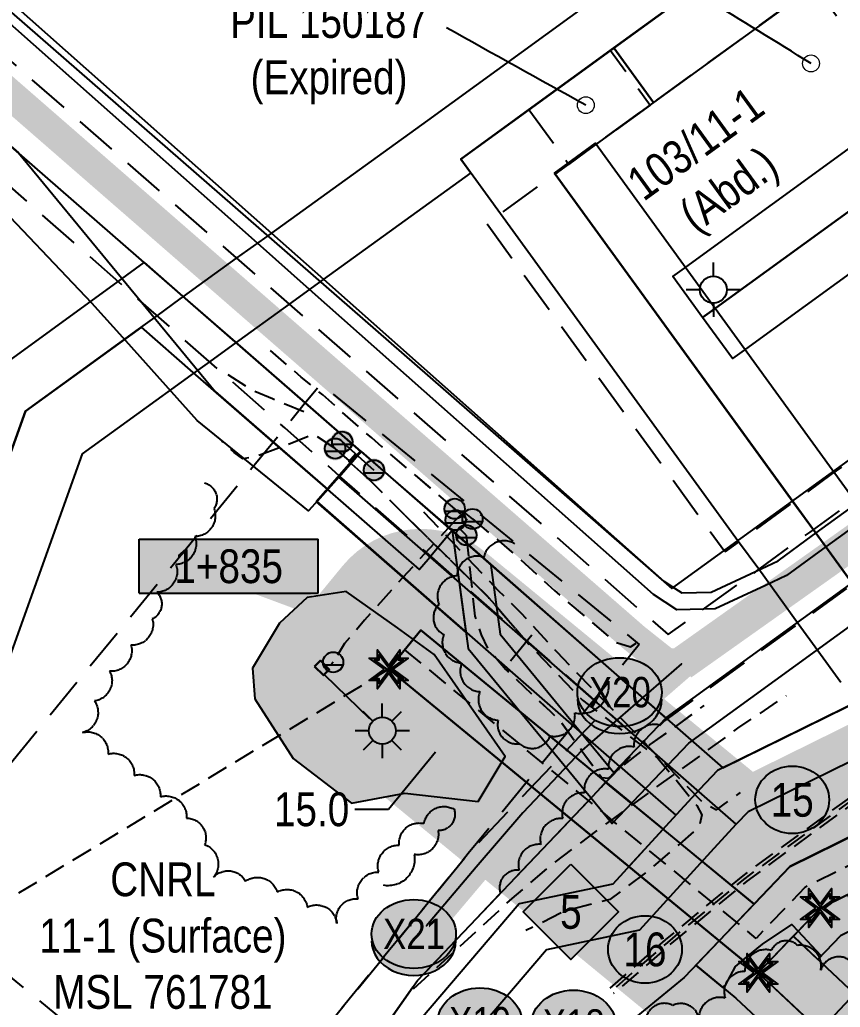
# Model space of a CAD drawing. Extents: x 391873 to 399328, y 6054492 to 6062838.
# Drawn here: x 395377.5 to 395620.5, y 6061027.1 to 6061319.4 of the extents above; entities that cross this region are included whole.
import ezdxf
from ezdxf.enums import TextEntityAlignment as Align

# ---------------------------------------------------------------- set-up
doc = ezdxf.new("R2010")
doc.units = 0
doc.header["$LTSCALE"] = 5
doc.header["$PDSIZE"] = 0.5
for name, pattern in [('0', [1, 1, 0]), ('foc-ACCESSROAD', [3.75, 2.5, -1.25]), ('foc-TIELINE', [1.875, 1.25, -0.625]), ('UG_PIPE', [1.875, 1.25, -0.625])]:
    doc.linetypes.add(name, pattern=pattern)
doc.layers.get('Defpoints').update_dxf_attribs({"color": 9})
doc.layers.add('AS-PIPE-AG', color=7, linetype='Continuous', true_color=0x7d00fa)
doc.layers.add('P-TEMP-BLUE-H', color=7, linetype='Continuous', true_color=0x99e6ff)
for name, color, linetype in [('AS-PIPE-UG', 44, 'UG_PIPE'), ('AS-ROADS', 254, 'Continuous'), ('AS-SYMBOL', 7, 'Continuous'), ('C-RW', 13, 'Continuous'), ('C-WS', 13, 'foc-ACCESSROAD'), ('C-WS-S', 8, 'Continuous'), ('F-AR', 190, 'foc-ACCESSROAD'), ('F-RW', 190, 'Continuous'), ('F-WS', 190, 'foc-ACCESSROAD'), ('F-WS-S', 8, 'Continuous'), ('L-BD1', 253, 'Continuous'), ('L-MON', 1, 'Continuous'), ('L-TIE', 7, 'foc-TIELINE'), ('P-BORE', 7, 'Continuous'), ('P-BUFFER-H 30m', 51, 'Continuous'), ('P-CROSSINGS', 250, 'Continuous'), ('P-ELEVATION', 7, 'Continuous'), ('P-PROPOSED', 10, 'Continuous'), ('P-PROPOSED-H', 21, 'Continuous'), ('P-TEMP-BLUE', 146, 'Continuous'), ('P-TXT', 4, 'Continuous'), ('T-BUSH', 110, '0'), ('T-TIE', 201, 'foc-TIELINE')]:
    doc.layers.add(name, color=color, linetype=linetype)
doc.layers.add('AS-STRUCTURE', color=7, linetype='Continuous', lineweight=30, true_color=0x595959)
doc.layers.add('C-WS-T', color=13, linetype='Continuous', lineweight=9)
doc.layers.add('F-WS-T', color=190, linetype='Continuous', lineweight=9)
doc.layers.add('P-EXISTINGCUT', color=125, linetype='Continuous', plot=False)
doc.layers.add('P-EXISTINGDISPO', color=175, linetype='Continuous', plot=False)
doc.styles.add('80', font='ARIALN.TTF', dxfattribs={"height": 10})
doc.styles.add('80CG', font='ARIALN.TTF', dxfattribs={"height": 10})
doc.styles.add('80L', font='ARIALN.TTF', dxfattribs={"height": 10})
doc.styles.add('Crossing', font='ARIALN.TTF', dxfattribs={"height": 10})
doc.styles.add('Legend', font='ARIALN.TTF')
doc.dimstyles.new('Compass 5 000', dxfattribs={"dimscale": 5, "dimtxt": 9, "dimasz": 2, "dimexe": 0.2, "dimexo": 0.0625, "dimgap": 0.5, "dimtad": 0, "dimtih": 1, "dimtoh": 1, "dimzin": 0, "dimdsep": 46, "dimtxsty": '80CG', "dimcen": 0.1, "dimse1": 1, "dimse2": 1, "dimclrd": 256, "dimclrt": 256, "dimaunit": 1, "dimadec": 4, "dimazin": 0, "dimtfac": 0.06, "dimtofl": 0, "dimtmove": 0, "dimatfit": 1, "dimfxl": 0.2, "dimtolj": 1, "dimtzin": 0, "dimlwd": -1, "dimarcsym": 0})

# ---------------------------------------------------------------- blocks, each defined once
blk = doc.blocks.new('GAS')
h = blk.add_hatch(color=255)
h.dxf.hatch_style = 1
edge = h.paths.add_edge_path()
edge.add_arc((0, 0), 0.9, 0, 360)
for p, q in [((0, 0.808), (0, 1.616)), ((-0.571, 0.571), (-1.142, 1.142)), ((0.571, 0.571), (1.142, 1.142)), ((-0.808, 0), (-1.616, 0)), ((1.616, 0), (0.808, 0)), ((-0.571, -0.571), (-1.142, -1.142)), ((1.142, -1.142), (0.571, -0.571)), ((0, -0.808), (0, -1.616))]:
    blk.add_line(p, q)
blk.add_circle((0, 0), 0.8)
blk = doc.blocks.new('GABD')
for p, q in [((0, 0.808), (0, 1.616)), ((-0.808, 0), (-1.616, 0)), ((1.616, 0), (0.808, 0)), ((0, -0.808), (0, -1.616))]:
    blk.add_line(p, q)
blk.add_circle((0, 0), 0.8)
blk = doc.blocks.new('*D85')
at = {"layer": 'Defpoints', "color": 0, "transparency": 16777216}
for p in [(395527.2, 6061113.15), (395507, 6061110.34), (395517.68, 6061101.57)]:
    blk.add_point(p, dxfattribs=at)
at = {"layer": 'P-TXT', "transparency": 16777216}
for p, q in [((395522.86, 6061129.66), (395529.21, 6061137.38)), ((395500.65, 6061102.61), (395486.71, 6061085.64)), ((395486.71, 6061085.64), (395476.71, 6061085.64))]:
    blk.add_line(p, q, dxfattribs=at)
for points in [[(395521.57, 6061130.71), (395524.15, 6061128.6), (395516.51, 6061121.93)], [(395499.36, 6061103.67), (395501.94, 6061101.55), (395507, 6061110.34)]]:
    blk.add_solid(points, dxfattribs=at)
at = {"layer": 'P-TXT', "transparency": 16777216, "insert": (395463.96, 6061085.64), "char_height": 10, "attachment_point": 5, "style": '80CG'}
blk.add_mtext('\\A1;15.0', dxfattribs=at)
blk = doc.blocks.new('RISER')
h = blk.add_hatch(color=255)
h.dxf.hatch_style = 1
edge = h.paths.add_edge_path()
edge.add_arc((0, 0), 0.7, 0, 360)
blk.add_hatch(color=13).paths.add_polyline_path([(0.581, -0.15), (-0.581, -0.15, 0.774597)])
at = {"color": 13}
blk.add_line((-0.581, -0.15), (0.581, -0.15), dxfattribs=at)
blk.add_circle((0, 0), 0.6, dxfattribs=at)
blk = doc.blocks.new('TEMP')
h = blk.add_hatch(color=255)
h.dxf.hatch_style = 1
h.paths.add_polyline_path([(0, 0.251), (-0.666, 1.152), (-0.666, 0.666), (-1.152, 0.666), (-0.251, 0), (-1.152, -0.666), (-0.666, -0.666), (-0.666, -1.152), (0, -0.251), (0.666, -1.152), (0.666, -0.666), (1.152, -0.666), (0.251, 0), (1.152, 0.666), (0.666, 0.666), (0.666, 1.152)])
h.paths.add_polyline_path([(0.566, 0.849), (0.566, 0.566), (0.849, 0.566), (0.083, 0), (0.849, -0.566), (0.566, -0.566), (0.566, -0.849), (0, -0.083), (-0.566, -0.849), (-0.566, -0.566), (-0.849, -0.566), (-0.083, 0), (-0.849, 0.566), (-0.566, 0.566), (-0.566, 0.849), (0, 0.083)], flags=16)
h = blk.add_hatch(color=1)
h.dxf.hatch_style = 1
h.paths.add_polyline_path([(0, 0.083), (-0.566, 0.849), (-0.566, 0.566), (-0.849, 0.566), (-0.083, 0), (-0.849, -0.566), (-0.566, -0.566), (-0.566, -0.849), (0, -0.083), (0.566, -0.849), (0.566, -0.566), (0.849, -0.566), (0.083, 0), (0.849, 0.566), (0.566, 0.566), (0.566, 0.849)])
at = {"color": 1}
for p, q in [((-0.083, 0), (0.083, 0)), ((0, 0.083), (0, -0.083))]:
    blk.add_line(p, q, dxfattribs=at)
at = {"color": 255, "flags": 128}
blk.add_lwpolyline([(-0.251, 0), (-1.152, 0.666), (-0.666, 0.666), (-0.666, 1.152), (0, 0.251), (0.666, 1.152), (0.666, 0.666), (1.152, 0.666), (0.251, 0), (1.152, -0.666), (0.666, -0.666), (0.666, -1.152), (0, -0.251), (-0.666, -1.152), (-0.666, -0.666), (-1.152, -0.666)], close=True, dxfattribs=at)
at = {"color": 1, "flags": 128}
blk.add_lwpolyline([(-0.083, 0), (-0.849, 0.566), (-0.566, 0.566), (-0.566, 0.849), (0, 0.083), (0.566, 0.849), (0.566, 0.566), (0.849, 0.566), (0.083, 0), (0.849, -0.566), (0.566, -0.566), (0.566, -0.849), (0, -0.083), (-0.566, -0.849), (-0.566, -0.566), (-0.849, -0.566)], close=True, dxfattribs=at)
blk = doc.blocks.new('*U157')
at = {"layer": 'P-ELEVATION'}
h = blk.add_hatch(color=111, dxfattribs=at)
h.dxf.hatch_style = 1
edge = h.paths.add_edge_path()
edge.add_ellipse((0, 0), major_axis=(-10.94, 0), ratio=0.913794, start_angle=0, end_angle=360)
at = {"layer": 'P-ELEVATION', "color": 7, "flags": 128}
blk.add_lwpolyline([(0, 0, 5, 0, 0), (3.75, -25.93, 0, 0, 0)], format="xyseb", dxfattribs=at)
at = {"layer": 'P-ELEVATION', "color": 7}
blk.add_ellipse((0, 0), major_axis=(-10.94, 0), ratio=0.913794, dxfattribs=at)
at = {"layer": 'P-ELEVATION', "style": '80'}
blk.add_attdef('BEND', text='', height=10, dxfattribs=at).set_placement((0, 0), align=Align.MIDDLE_CENTER)
blk = doc.blocks.new('*U158')
at = {"layer": 'P-ELEVATION'}
h = blk.add_hatch(color=111, dxfattribs=at)
h.dxf.hatch_style = 1
edge = h.paths.add_edge_path()
edge.add_ellipse((0, 0), major_axis=(-10.94, 0), ratio=0.913794, start_angle=0, end_angle=360)
at = {"layer": 'P-ELEVATION', "color": 7, "flags": 128}
blk.add_lwpolyline([(0, 0, 5, 0, 0), (32.93, 3.27, 0, 0, 0)], format="xyseb", dxfattribs=at)
at = {"layer": 'P-ELEVATION', "color": 7}
blk.add_ellipse((0, 0), major_axis=(-10.94, 0), ratio=0.913794, dxfattribs=at)
at = {"layer": 'P-ELEVATION', "style": '80'}
blk.add_attdef('BEND', text='', height=10, dxfattribs=at).set_placement((0, 0), align=Align.MIDDLE_CENTER)
blk = doc.blocks.new('*U143')
h = blk.add_hatch(color=111)
h.dxf.hatch_style = 1
h.paths.add_polyline_path([(-26.5, 8), (26.5, 8), (26.5, -8), (-26.5, -8)])
for p, q in [((-26.5, -8), (-26.5, 8)), ((-26.5, 8), (26.5, 8)), ((26.5, -8), (26.5, 8)), ((-26.5, -8), (26.5, -8))]:
    blk.add_line(p, q)
at = {"layer": 'P-ELEVATION', "color": 7, "flags": 128}
blk.add_lwpolyline([(0, 0, 10, 0, 0), (52.17, -24.73, 0, 0, 0)], format="xyseb", dxfattribs=at)
at = {"layer": 'P-ELEVATION', "style": 'Legend'}
blk.add_attdef('STATION', text='', height=10, dxfattribs=at).set_placement((0, 0), align=Align.MIDDLE_CENTER)
blk = doc.blocks.new('xing2')
h = blk.add_hatch(color=50)
h.dxf.hatch_style = 1
edge = h.paths.add_edge_path()
edge.add_ellipse((0, 0), major_axis=(-12.5, 0), ratio=0.816297, start_angle=0, end_angle=360)
h = blk.add_hatch(color=250)
h.dxf.hatch_style = 1
edge = h.paths.add_edge_path()
edge.add_ellipse((0, -2.05), major_axis=(-12.5, 0), ratio=0.816297, start_angle=0, end_angle=180)
edge.add_line((12.5, -2.05), (12.5, 0))
edge.add_ellipse((0, 0), major_axis=(-12.5, 0), ratio=0.816297, start_angle=0, end_angle=180, ccw=False)
edge.add_line((-12.5, 0), (-12.5, -2.05))
at = {"color": 250}
blk.add_ellipse((0, 0), major_axis=(-12.5, 0), ratio=0.816297, dxfattribs=at)
blk.add_ellipse((0, -2.05), major_axis=(-12.5, 0), ratio=0.816297, start_param=0, end_param=3.141593, dxfattribs=at)
at = {"color": 250, "style": 'Crossing'}
blk.add_attdef('CROSSING', text='', height=9, dxfattribs=at).set_placement((0.09, 0.02), align=Align.MIDDLE_CENTER)
at = {"color": 250, "style": 'Crossing', "flags": 1}
for tag, p in [('OWNER', (0.09, -12.49)), ('DESCRIPTION', (0.09, -25.77)), ('LOCATION', (0.09, -39.3)), ('DWG_REF', (0.09, -52.84))]:
    blk.add_attdef(tag, text='', height=9, dxfattribs=at).set_placement(p, align=Align.MIDDLE_CENTER)
blk = doc.blocks.new('30M BUFFER DISP')
h = blk.add_hatch(color=70)
h.dxf.hatch_style = 1
h.paths.add_polyline_path([(0, 14.14), (14.14, 0), (0, -14.14), (-14.14, 0)])
blk.add_lwpolyline([(0, 14.14), (14.14, 0), (0, -14.14), (-14.14, 0)], close=True)
at = {"color": 235, "style": '80L'}
blk.add_attdef('DISURBANCE', text='', height=10, dxfattribs=at).set_placement((0, 0), align=Align.MIDDLE_CENTER)

msp = doc.modelspace()

# ---------------------------------------------------------------- hatches: boundary and pattern name
at = {"layer": 'AS-ROADS'}
h = msp.add_hatch(color=256, dxfattribs=at)
h.dxf.hatch_style = 1
h.paths.add_polyline_path([(395513.323, 6061088.039), (395521.294, 6061101.305), (395500.266, 6061131.493), (395489.365, 6061139.406), (395474.223, 6061150.203), (395462.609, 6061148.418), (395454.424, 6061140.811), (395446.467, 6061127.491), (395447.151, 6061118.396), (395458.547, 6061100.782), (395475.734, 6061087.497), (395491.539, 6061090.497)])
at = {"layer": 'P-BUFFER-H 30m'}
h = msp.add_hatch(color=256, dxfattribs=at)
h.dxf.hatch_style = 1
edge = h.paths.add_edge_path()
edge.add_line((396401.065, 6062086.789), (396303.233, 6062159.228))
edge.add_arc((396285.388, 6062135.127), 29.988, 53.48201, 143.48201)
edge.add_line((396261.287, 6062152.972), (396178.083, 6062040.602))
edge.add_arc((396202.183, 6062022.756), 29.988, 143.48201, 233.48201)
edge.add_line((396184.338, 6061998.656), (396337.063, 6061885.57))
edge.add_line((396337.063, 6061885.57), (396300.187, 6061835.863))
edge.add_arc((396324.271, 6061817.995), 29.988, 143.42949, 176.98667)
edge.add_line((396294.324, 6061819.572), (396284.306, 6061806.067))
edge.add_arc((396294.5, 6061777.865), 29.988, 109.87231, 143.42949)
edge.add_line((396270.415, 6061795.732), (396239.219, 6061753.681))
edge.add_line((396239.219, 6061753.681), (396212.586, 6061718.775))
edge.add_line((396212.586, 6061718.775), (396129.191, 6061633.814))
edge.add_arc((396150.592, 6061612.808), 29.988, 135.53284, 142.65865)
edge.add_line((396126.751, 6061630.997), (396090.594, 6061583.606))
edge.add_line((396090.594, 6061583.606), (395977.748, 6061435.955))
edge.add_line((395977.748, 6061435.955), (395820.248, 6061331.817))
edge.add_arc((395836.787, 6061306.802), 29.988, 123.47226, 167.30779)
edge.add_line((395807.532, 6061313.391), (395806.88, 6061310.496))
edge.add_line((395806.88, 6061310.496), (395798.922, 6061304.708))
edge.add_line((395798.922, 6061304.708), (395726.311, 6061251.892))
edge.add_arc((395743.951, 6061227.641), 29.988, 126.03116, 215.90896)
edge.add_line((395719.662, 6061210.053), (395726.696, 6061200.338))
edge.add_line((395726.696, 6061200.338), (395684.33, 6061169.574))
edge.add_arc((395701.95, 6061145.309), 29.988, 125.98541, 198.62204)
edge.add_line((395673.532, 6061135.733), (395594.623, 6061096.795))
edge.add_line((395594.623, 6061096.795), (395515.344, 6061161.907))
edge.add_arc((395496.311, 6061138.733), 29.988, 50.60356, 140.60356)
edge.add_line((395473.137, 6061157.766), (395463.62, 6061146.179))
edge.add_arc((395486.794, 6061127.146), 29.988, 140.60356, 230.60356)
edge.add_line((395467.761, 6061103.972), (395577.173, 6061014.111))
edge.add_arc((395596.207, 6061037.285), 29.988, 230.60356, 316.3028)
edge.add_line((395617.888, 6061016.568), (395632.544, 6061031.905))
edge.add_line((395632.544, 6061031.905), (395743.679, 6061086.745))
edge.add_arc((395730.409, 6061113.637), 29.988, 296.2639, 381.32202)
edge.add_line((395758.344, 6061124.541), (395756.481, 6061129.315))
edge.add_line((395756.481, 6061129.315), (395807.097, 6061166.07))
edge.add_arc((395789.477, 6061190.336), 29.988, 305.98541, 395.90896)
edge.add_line((395813.766, 6061207.924), (395806.71, 6061217.667))
edge.add_line((395806.71, 6061217.667), (395842.77, 6061243.896))
edge.add_line((395842.77, 6061243.896), (395864.681, 6061259.833))
edge.add_arc((395847.041, 6061284.085), 29.988, 306.03116, 347.30779)
edge.add_line((395876.296, 6061277.496), (395876.694, 6061279.262))
edge.add_line((395876.694, 6061279.262), (396025.277, 6061377.503))
edge.add_arc((396008.738, 6061402.518), 29.988, 303.47226, 322.59348)
edge.add_line((396032.559, 6061384.301), (396150.177, 6061538.104))
edge.add_arc((396126.356, 6061556.321), 29.988, 322.59348, 322.65865)
edge.add_line((396150.198, 6061538.131), (396184.656, 6061583.296))
edge.add_line((396184.656, 6061583.296), (396268.05, 6061668.256))
edge.add_arc((396246.649, 6061689.263), 29.988, 315.53284, 322.65667)
edge.add_line((396270.49, 6061671.072), (396299.006, 6061708.446))
edge.add_arc((396275.165, 6061726.636), 29.988, 322.65667, 323.42949)
edge.add_line((396299.249, 6061708.769), (396421.122, 6061873.048))
edge.add_arc((396397.038, 6061890.915), 29.988, 323.42949, 413.48201)
edge.add_line((396414.883, 6061915.016), (396258.112, 6062031.097))
edge.add_line((396258.112, 6062031.097), (396293.728, 6062079.199))
edge.add_line((396293.728, 6062079.199), (396359.419, 6062030.558))
edge.add_arc((396377.265, 6062054.659), 29.988, 233.48201, 323.43837)
edge.add_line((396401.352, 6062036.795), (396407.306, 6062044.824))
edge.add_arc((396383.219, 6062062.688), 29.988, 323.43837, 413.48201)
at = {"layer": 'P-PROPOSED-H'}
h = msp.add_hatch(color=256, dxfattribs=at)
h.dxf.hatch_style = 1
h.paths.add_polyline_path([(396383.219, 6062062.688), (396285.388, 6062135.127), (396202.183, 6062022.756), (396379.032, 6061891.81), (396324.271, 6061817.995), (396325.308, 6061811.004), (396301.493, 6061778.903), (396294.5, 6061777.865), (396263.183, 6061735.651), (396235.295, 6061699.1), (396150.592, 6061612.808), (396114.435, 6061565.416), (395998.505, 6061413.728), (395836.787, 6061306.802), (395833.654, 6061292.888), (395816.562, 6061280.456), (395743.951, 6061227.641), (395768.55, 6061193.67), (395701.95, 6061145.309), (395711.44, 6061120.997), (395605.512, 6061068.727), (395594.975, 6061057.7), (395496.311, 6061138.733), (395486.794, 6061127.146), (395596.207, 6061037.285), (395614.522, 6061056.453), (395730.409, 6061113.637), (395720.127, 6061139.977), (395789.477, 6061190.336), (395764.871, 6061224.316), (395825.13, 6061268.147), (395847.041, 6061284.085), (395850.089, 6061297.622), (396008.738, 6061402.518), (396126.356, 6061556.321), (396161.947, 6061602.97), (396246.649, 6061689.263), (396275.165, 6061726.636), (396397.038, 6061890.915), (396216.165, 6062024.842), (396287.473, 6062121.145), (396377.265, 6062054.659)])
at = {"layer": 'P-TEMP-BLUE-H'}
h = msp.add_hatch(color=256, dxfattribs=at)
h.dxf.hatch_style = 1
h.paths.add_polyline_path([(395606.596, 6061048.158), (395614.522, 6061056.453), (395622.644, 6061060.461), (395627.067, 6061051.497), (395620.529, 6061048.271), (395613.823, 6061041.252)])
h = msp.add_hatch(color=256, dxfattribs=at)
h.dxf.hatch_style = 1
h.paths.add_polyline_path([(395577.72, 6061039.533), (395589.606, 6061029.771), (395607.589, 6061012.886), (395614.432, 6061020.173), (395596.207, 6061037.285), (395584.645, 6061046.781)])
h = msp.add_hatch(color=256, dxfattribs=at)
h.dxf.hatch_style = 1
h.paths.add_polyline_path([(395624.736, 6061031.066), (395614.473, 6061020.135), (395596.207, 6061037.285), (395606.566, 6061048.126)])

# ---------------------------------------------------------------- linework, layer by layer
at = {"layer": 'AS-PIPE-AG', "flags": 128}
for points in [[(395473.006, 6061194.513), (395482.423, 6061186.078)], [(395475.137, 6061188.816), (395470.905, 6061192.506)], [(395480.36, 6061183.907), (395474.99, 6061188.649), (395476.97, 6061190.898)], [(395506.331, 6061174.692), (395506.331, 6061174.697)], [(395508.395, 6061172.833), (395506.332, 6061174.681)], [(395507.826, 6061172.533), (395507.826, 6061172.538), (395506.607, 6061171.256), (395506.608, 6061171.261)], [(395507.826, 6061172.533), (395506.607, 6061171.256)], [(395508.216, 6061172.988), (395508.216, 6061172.993), (395508.003, 6061172.758), (395508.004, 6061172.763)], [(395508.216, 6061172.988), (395508.003, 6061172.758)], [(395511.592, 6061171.647), (395511.592, 6061171.652), (395509.164, 6061173.651), (395509.164, 6061173.656), (395508.395, 6061172.833), (395508.395, 6061172.838)], [(395511.592, 6061171.647), (395509.164, 6061173.651), (395508.395, 6061172.833)], [(395510.142, 6061171.28), (395508.395, 6061172.833)], [(395509.753, 6061166.883), (395508.004, 6061168.501)], [(395509.776, 6061166.882), (395509.776, 6061166.887)], [(395470.349, 6061129.227), (395469.863, 6061128.653)], [(395467.699, 6061125.627), (395481.134, 6061112.604)]]:
    msp.add_lwpolyline(points, dxfattribs=at)
at = {"layer": 'AS-PIPE-UG', "flags": 128}
for points in [[(395506.335, 6061174.66), (395494.716, 6061184.599), (395484.802, 6061193.022), (395481.759, 6061195.696), (395479.567, 6061197.501), (395467.239, 6061208.361), (395460.885, 6061213.669), (395450.075, 6061222.985)], [(395461.628, 6061203.402), (395452.346, 6061207.191), (395446.578, 6061209.603), (395436.785, 6061215.99)], [(395470.917, 6061192.51), (395464.556, 6061196.709), (395455.489, 6061193.095), (395446.98, 6061189.937), (395443.603, 6061189.504), (395440.982, 6061191.376), (395437.428, 6061194.669)], [(395480.393, 6061183.882), (395491.594, 6061172.737), (395503.773, 6061160.755), (395516.475, 6061148.347), (395528.26, 6061134.604)], [(395506.335, 6061174.66), (395506.336, 6061174.665), (395494.716, 6061184.599), (395494.716, 6061184.604)], [(395491.594, 6061172.737), (395491.594, 6061172.742), (395503.773, 6061160.755), (395503.773, 6061160.76), (395516.475, 6061148.347), (395516.475, 6061148.352), (395528.26, 6061134.604), (395528.26, 6061134.609), (395544.134, 6061118.023), (395544.16, 6061118.027), (395566.49, 6061100.874), (395572.581, 6061093.572), (395577.973, 6061086.825), (395579.499, 6061084.107), (395578.763, 6061080.573), (395572.991, 6061075.497), (395563.717, 6061067.602), (395552.302, 6061058.984), (395539.097, 6061055.652), (395527.424, 6061049.79)], [(395497.106, 6061173.732), (395519.221, 6061150.514), (395525.921, 6061143.878), (395536.531, 6061132.272), (395548.334, 6061120.113), (395579.767, 6061087.683), (395583.855, 6061085.551), (395590.928, 6061090.662)], [(395506.608, 6061171.294), (395490.858, 6061154.22), (395479.666, 6061141.701), (395473.721, 6061134.794), (395470.358, 6061129.223)], [(395506.608, 6061171.294), (395506.608, 6061171.299)], [(395511.585, 6061171.655), (395511.585, 6061171.66), (395523.19, 6061161.957), (395523.19, 6061161.962), (395535.877, 6061150.462), (395535.877, 6061150.467), (395553.689, 6061135.258), (395558.411, 6061133.844), (395562.455, 6061136.346)], [(395511.585, 6061171.655), (395523.19, 6061161.957), (395535.877, 6061150.462)], [(395511.646, 6061171.597), (395511.647, 6061171.602)], [(395509.746, 6061166.871), (395509.747, 6061166.876), (395512.284, 6061142.915), (395512.284, 6061142.921), (395513.068, 6061140.529), (395513.069, 6061140.534), (395514.154, 6061137.311), (395514.154, 6061137.316), (395516.102, 6061133.295), (395516.102, 6061133.3), (395521.5, 6061127.051), (395521.5, 6061127.056), (395534.649, 6061114.65), (395534.649, 6061114.655), (395537.801, 6061111.581), (395537.801, 6061111.586), (395543.722, 6061103.41), (395543.723, 6061103.415), (395549.856, 6061095.114), (395549.856, 6061095.119), (395551.895, 6061094.911), (395551.895, 6061094.917), (395552.831, 6061095.806), (395552.831, 6061095.811), (395554.956, 6061097.608), (395554.956, 6061097.613), (395564.205, 6061104.904), (395564.205, 6061104.909), (395572.153, 6061110.471), (395572.153, 6061110.476), (395580.156, 6061116.433), (395580.156, 6061116.438)], [(395509.746, 6061166.871), (395512.284, 6061142.915), (395513.068, 6061140.529), (395514.154, 6061137.311), (395516.102, 6061133.295), (395521.5, 6061127.051), (395534.649, 6061114.65), (395537.801, 6061111.581), (395543.722, 6061103.41), (395549.856, 6061095.114), (395551.895, 6061094.911), (395552.831, 6061095.806), (395554.956, 6061097.608), (395564.205, 6061104.904), (395572.153, 6061110.471), (395580.156, 6061116.433)], [(395638.65, 6061119.814), (395643.783, 6061113.377), (395646.036, 6061110.029), (395647.33, 6061106.97), (395646.996, 6061104.275), (395646.089, 6061103.008), (395643.97, 6061101.51), (395636.133, 6061098.648), (395625.038, 6061090.499), (395603.25, 6061074.601), (395591.592, 6061066.025), (395582.943, 6061058.882), (395568.671, 6061047.075), (395552.072, 6061032.634)], [(395639.432, 6061120.437), (395644.59, 6061113.969), (395646.919, 6061110.507), (395648.355, 6061107.113), (395647.957, 6061103.9), (395646.804, 6061102.289), (395644.438, 6061100.617), (395636.61, 6061097.758), (395625.628, 6061089.692), (395603.841, 6061073.795), (395592.207, 6061065.236), (395583.58, 6061058.111), (395569.318, 6061046.313), (395552.728, 6061031.88)], [(395640.213, 6061121.06), (395645.397, 6061114.56), (395647.802, 6061110.985), (395649.38, 6061107.256), (395648.918, 6061103.525), (395647.518, 6061101.57), (395644.906, 6061099.724), (395637.087, 6061096.868), (395626.219, 6061088.886), (395604.432, 6061072.988), (395592.822, 6061064.448), (395584.216, 6061057.341), (395569.964, 6061045.55), (395553.384, 6061031.126)], [(395494.145, 6061032.535), (395523.312, 6061059.297), (395534.888, 6061069.198), (395549.34, 6061080.022), (395553.398, 6061082.975), (395563.965, 6061090.689), (395590.193, 6061109.681), (395604.593, 6061119.402)]]:
    msp.add_lwpolyline(points, dxfattribs=at)
at = {"layer": 'AS-ROADS', "flags": 128}
for points, const_width in [([(395573.48, 6061128.807), (395828.626, 6061309.63), (395847.289, 6061322.319), (395865.223, 6061336.241), (395929.787, 6061380.137), (395977.865, 6061412.953), (395995.226, 6061426.833), (396006.46, 6061437.788), (396018.225, 6061451.011), (396042.668, 6061481.998), (396081.135, 6061532.048), (396157.318, 6061629.673), (396218.283, 6061712.185), (396277.829, 6061794.282), (396306.594, 6061832.604), (396343.818, 6061881.67), (396385.427, 6061937.214), (396410.674, 6061971.078), (396429.554, 6061996.277), (396488.108, 6062076.394)], 9.996), ([(395573.48, 6061128.817), (395568.891, 6061128.958), (395559.681, 6061136.271), (394916.572, 6061696.221)], 8.997), ([(395573.48, 6061128.807), (395543.922, 6061103.148), (395526.529, 6061084.633), (395512.677, 6061068.586), (395498.002, 6061051.213)], 8.997), ([(395528.196, 6061085.77), (395510.492, 6061098.509)], 14.994)]:
    msp.add_lwpolyline(points, dxfattribs=dict(at, const_width=const_width))
msp.add_lwpolyline([(395513.323, 6061088.039), (395521.294, 6061101.305), (395500.266, 6061131.493), (395489.365, 6061139.406), (395474.223, 6061150.203), (395462.609, 6061148.418), (395454.424, 6061140.811), (395446.467, 6061127.491), (395447.151, 6061118.396), (395458.547, 6061100.782), (395475.734, 6061087.497), (395491.539, 6061090.497)], close=True, dxfattribs=at)
msp.add_lwpolyline([(395573.48, 6061128.807), (395573.48, 6061128.812), (395543.922, 6061103.148), (395543.923, 6061103.153), (395526.529, 6061084.633), (395526.529, 6061084.638), (395512.677, 6061068.586), (395512.678, 6061068.591), (395498.002, 6061051.213), (395498.002, 6061051.218)], dxfattribs=at)
at = {"layer": 'AS-STRUCTURE', "flags": 128}
msp.add_lwpolyline([(395464.831, 6061127.943), (395466.579, 6061129.706), (395469.169, 6061127.098), (395467.462, 6061125.402)], close=True, dxfattribs=at)
at = {"layer": 'AS-SYMBOL', "flags": 128}
msp.add_lwpolyline([(395470.349, 6061129.232), (395469.863, 6061128.658)], dxfattribs=at)
at = {"layer": 'C-RW'}
for p, q in [((395555.232, 6061098.407), (395465.607, 6061176.815)), ((395555.232, 6061098.407), (395562.754, 6061091.827)), ((395562.754, 6061091.827), (395571.771, 6061083.938))]:
    msp.add_line(p, q, dxfattribs=at)
for points in [[(395478.591, 6061191.585), (395478.569, 6061191.605), (395462.064, 6061205.995), (395137.161, 6061489.218), (395016.431, 6061594.459), (394981.596, 6061624.827), (394952.023, 6061650.605), (394898.212, 6061697.512)], [(394945.243, 6061696.296), (394952.929, 6061689.596), (394982.502, 6061663.819), (394993.809, 6061653.963), (395063.469, 6061593.24), (395140.805, 6061525.834), (395149.064, 6061518.621), (395156.868, 6061511.822), (395160.371, 6061508.769), (395164.138, 6061505.486), (395498.322, 6061214.176)], [(396150.278, 6061679.437), (395970.386, 6061443.243), (395793.828, 6061325.243), (395815.904, 6061292.212), (395725.906, 6061226.75), (395747.567, 6061196.837), (395693.645, 6061157.681), (395665.336, 6061137.152), (395584.181, 6061097.207), (395578.769, 6061091.551), (395571.977, 6061084.19), (395553.195, 6061063.566), (395525.399, 6061057.689), (395476.129, 6060999.961)], [(396158.23, 6061673.381), (395977.328, 6061435.859), (395811.849, 6061325.264), (395833.598, 6061292.722), (395743.895, 6061227.474), (395768.494, 6061193.503), (395702.455, 6061145.548), (395673.104, 6061124.263), (395593.182, 6061084.924), (395589.697, 6061081.283), (395583.03, 6061074.058), (395561.026, 6061049.896), (395533.492, 6061044.075), (395487.534, 6060990.227)], [(395293.424, 6061008.325), (395366.687, 6061212.934), (395406.688, 6061241.941), (395414.414, 6061247.533), (395425.777, 6061237.627), (395441.353, 6061224.049), (395462.063, 6061205.996), (395478.569, 6061191.605), (395505.545, 6061168.209), (395499.271, 6061160.592), (395498.43, 6061159.628), (395495.904, 6061156.727), (395468.748, 6061180.363), (395452.611, 6061194.408), (395428.895, 6061215.05), (395413.562, 6061228.396), (395379.248, 6061203.528), (395305.475, 6060997.491)], [(395702.455, 6061145.542), (395673.104, 6061124.263), (395593.182, 6061084.924), (395589.697, 6061081.283), (395472.019, 6061184.061), (395478.595, 6061191.59), (395585.767, 6061097.987), (395665.337, 6061137.152), (395693.654, 6061157.682)], [(395472.019, 6061184.061), (395465.607, 6061176.815)]]:
    msp.add_lwpolyline(points, dxfattribs=at)
at = {"layer": 'C-RW', "flags": 128}
for points in [[(395498.322, 6061214.176), (395570.593, 6061151.056), (395644.398, 6061204.58), (395811.849, 6061325.264), (395977.328, 6061435.859)], [(395505.545, 6061168.209), (395568.888, 6061112.729), (395569.032, 6061112.88), (395662.019, 6061180.315), (395827.718, 6061300.805), (395998.505, 6061413.728)]]:
    msp.add_lwpolyline(points, dxfattribs=at)
at = {"layer": 'C-WS', "flags": 128}
msp.add_lwpolyline([(395460.695, 6061011.853), (395438.131, 6060984.261), (395428.708, 6060991.966), (395343.83, 6061061.375), (395447.337, 6061188.031), (395456.012, 6061198.603), (395461.368, 6061205.196), (395466.619, 6061211.623), (395560.987, 6061134.501), (395553.282, 6061125.078), (395547.605, 6061118.123), (395546.954, 6061117.33), (395543.272, 6061112.838), (395540.95, 6061109.996), (395540.617, 6061109.59), (395535.333, 6061103.129), (395534.488, 6061102.095), (395532.107, 6061099.184), (395513.188, 6061076.046), (395510.359, 6061072.587), (395460.695, 6061011.853)], close=True, dxfattribs=at)
at = {"layer": 'F-AR', "flags": 128}
for points in [[(394928.864, 6061695.903), (394951.931, 6061675.796), (394975.233, 6061655.482), (394981.503, 6061650.017), (394986.54, 6061645.625), (395047.088, 6061592.847), (395141.89, 6061510.215), (395156.964, 6061497.072), (395569.566, 6061137.412), (395595.364, 6061156.046), (395611.568, 6061167.749), (395623.727, 6061176.532), (395632.757, 6061183.055), (395643.402, 6061190.744), (395648.971, 6061194.765), (395664.669, 6061206.103), (395672.842, 6061212.007), (395689.494, 6061224.034), (395701.659, 6061232.823), (395713.817, 6061241.605), (395753.154, 6061270.019), (395764.528, 6061278.447), (395799.597, 6061304.431), (395804.503, 6061307.704), (395816.982, 6061316.027), (395984.13, 6061427.517), (396089.747, 6061565.886), (396166.529, 6061666.493), (396175.661, 6061678.457), (396180.549, 6061684.876), (396204.772, 6061716.683), (396235.165, 6061756.523), (396329.162, 6061883.218), (396344.043, 6061903.277), (396365.051, 6061931.595), (396373.293, 6061942.705), (396394.69, 6061971.545), (396403.625, 6061983.591), (396427.456, 6062015.71), (396588.066, 6062232.214), (396619.197, 6062274.177), (396679.615, 6062355.614), (396691.235, 6062371.278)], [(396690.442, 6062336.647), (396618.405, 6062239.546), (396587.274, 6062197.584), (396251.145, 6061744.499), (396223.319, 6061708.029), (396191.487, 6061666.31), (396191.163, 6061665.884), (396182.392, 6061654.39), (396182.08, 6061653.981), (396150.537, 6061612.641), (396114.38, 6061565.249), (395998.003, 6061412.734), (395828.081, 6061299.392), (395815.544, 6061291.058), (395811.105, 6061288.07), (395763.961, 6061253.851), (395725.316, 6061225.781), (395713.179, 6061216.972), (395701.019, 6061208.162), (395682.315, 6061194.585), (395674.238, 6061188.724), (395661.706, 6061179.627), (395657.51, 6061176.582), (395635.363, 6061160.506), (395623.225, 6061151.695), (395607.048, 6061139.953), (395568.399, 6061111.9), (395562.162, 6061105.33), (395550.888, 6061115.239), (395547.605, 6061118.123), (395518.224, 6061143.939), (395506.784, 6061153.99), (395472.25, 6061184.334), (395456.012, 6061198.603), (395352.3, 6061289.73), (395292.953, 6061341.882), (395127.992, 6061486.848), (395112.538, 6061500.359), (395006.074, 6061593.911), (394980.717, 6061616.194), (394951.149, 6061642.176), (394888.826, 6061696.938)], [(395213.999, 6060683.941), (395260.593, 6060750.889), (395282.412, 6060782.148), (395393.353, 6060941.127), (395396.168, 6060945.165), (395407.627, 6060961.599), (395428.708, 6060991.966), (395438.131, 6060984.261), (395460.695, 6061011.853), (395510.359, 6061072.587), (395536.304, 6061099.891), (395543.251, 6061107.238), (395550.193, 6061114.507), (395550.888, 6061115.239), (395562.162, 6061105.33), (395561.534, 6061104.64), (395554.668, 6061097.397), (395552.845, 6061095.531), (395551.007, 6061093.598), (395545.907, 6061088.229), (395495.341, 6061035.017), (395473.493, 6061003.92), (395460.324, 6060984.773), (395420.034, 6060953.164), (395408.479, 6060936.593), (395405.666, 6060932.558), (395300.54, 6060781.679), (395272.97, 6060742.123), (395232.102, 6060683.473)]]:
    msp.add_lwpolyline(points, dxfattribs=at)
at = {"layer": 'F-RW'}
msp.add_line((395593.182, 6061084.924), (395589.697, 6061081.283), dxfattribs=at)
for points in [[(394899.215, 6061696.669), (395377.138, 6061280.027), (395435.413, 6061209.377), (395468.748, 6061180.363), (395463.004, 6061174.017), (395430.124, 6061200.778), (395408.924, 6061224.357), (395398.859, 6061235.552), (395367.284, 6061268.725), (395128.381, 6061479.044), (394878.091, 6061697.215)], [(395172.221, 6060685.021), (395229.799, 6060767.755), (395232.614, 6060771.756), (395240.614, 6060783.229), (395320.653, 6060898.086), (395305.475, 6060997.491), (395379.248, 6061203.528), (395412.685, 6061227.814), (395418.199, 6061231.826), (395425.081, 6061236.826), (395426.012, 6061237.501), (395441.739, 6061248.826), (395450.068, 6061254.824), (395498.377, 6061289.613), (395595.979, 6061360.518), (395608.641, 6061383.261), (395619.175, 6061402.182), (395633.17, 6061427.319), (395592.83, 6061578.734), (395566.002, 6061679.435)], [(395582.018, 6061679.021), (395609.044, 6061578.316), (395643.835, 6061448.686), (395649.091, 6061425.815), (395638.623, 6061406.833), (395624.675, 6061381.54), (395614.173, 6061362.495), (395607.445, 6061350.299), (395552.458, 6061310.375), (395528.27, 6061292.803), (395508.16, 6061278.186), (395511.098, 6061274.139), (395465.611, 6061241.276), (395457.294, 6061235.268), (395440.658, 6061223.25), (395433.69, 6061218.215), (395428.194, 6061214.245), (395395.99, 6061190.98), (395354.072, 6061073.908), (395348.282, 6061057.735), (395326.001, 6060995.511)], [(395231.188, 6061452.101), (395452.076, 6061256.271), (395467.473, 6061242.621), (395568.256, 6061153.281), (395571.444, 6061151.167), (395573.568, 6061149.757), (395582.304, 6061149.998), (395595.36, 6061156.072), (395602.061, 6061159.275), (395612.312, 6061166.725), (395624.446, 6061175.541)], [(395627.383, 6061171.497), (395615.249, 6061162.68), (395604.615, 6061154.953), (395598.307, 6061151.991), (395583.485, 6061145.031), (395579.98, 6061144.934), (395572.124, 6061144.717), (395565.202, 6061149.309), (395463.321, 6061239.623), (395447.919, 6061253.277), (395227.924, 6061448.417)], [(395634.378, 6061345.145), (395621.319, 6061335.665), (395612.906, 6061329.557), (395565.176, 6061294.905), (395553.427, 6061311.086), (395607.445, 6061350.299), (395615.804, 6061356.369), (395616.55, 6061356.91), (395629.697, 6061366.454)], [(395620.69, 6061123.206), (395613.891, 6061132.569), (395608.018, 6061140.657), (395596.334, 6061156.75), (395590.398, 6061164.925), (395519.892, 6061262.028), (395508.16, 6061278.186), (395529.238, 6061293.517), (395553.427, 6061311.086), (395565.176, 6061294.905), (395548.208, 6061282.585), (395540.984, 6061277.34), (395537.07, 6061274.495), (395536.074, 6061273.771), (395606.575, 6061176.666), (395612.538, 6061168.454), (395624.195, 6061152.399), (395630.068, 6061144.311), (395636.865, 6061134.95)], [(395630.995, 6061268.538), (395582.5, 6061233.309), (395579.722, 6061231.29), (395570.909, 6061243.421), (395573.691, 6061245.442), (395627.171, 6061284.294)], [(395517.049, 6061158.004), (395519.838, 6061137.502), (395553.488, 6061096.594), (395569.032, 6061112.88), (395662.019, 6061180.315), (395754.547, 6060943.248), (395866.062, 6060643.878)], [(395505.573, 6061168.214), (395510.315, 6061133.343), (395546.53, 6061089.317), (395552.932, 6061081.534), (395575.636, 6061105.321), (395657.412, 6061164.626), (395745.206, 6060939.686), (395856.695, 6060640.389)], [(395664.073, 6061097.485), (395605.456, 6061068.561), (395574.242, 6061035.894), (395501.14, 6060975.954)]]:
    msp.add_lwpolyline(points, dxfattribs=at)
at = {"layer": 'F-RW', "flags": 128}
for points in [[(395717.256, 6060929.071), (395636.631, 6061135.267), (395535.84, 6061274.056), (395547.972, 6061282.866), (395649.894, 6061142.52), (395731.22, 6060934.531)], [(395638.179, 6061255.217), (395591.314, 6061221.171), (395588.538, 6061219.154), (395579.722, 6061231.29), (395582.5, 6061233.309), (395630.995, 6061268.538)], [(395232.102, 6060683.473), (395272.97, 6060742.123), (395300.54, 6060781.679), (395405.666, 6060932.558), (395408.479, 6060936.593), (395420.034, 6060953.164), (395456.866, 6060988.382), (395473.493, 6061003.92), (395495.341, 6061035.017), (395545.907, 6061088.229), (395551.007, 6061093.598), (395558.541, 6061087.411)]]:
    msp.add_lwpolyline(points, dxfattribs=at)
at = {"layer": 'F-WS', "flags": 128}
for points in [[(395648.971, 6061194.765), (395643.402, 6061190.744), (395632.757, 6061183.055), (395626.76, 6061191.317), (395621.201, 6061187.283), (395617.743, 6061184.773), (395605.605, 6061175.962), (395589.428, 6061164.22), (395586.298, 6061161.948), (395515.807, 6061259.063), (395518.921, 6061261.324), (395535.104, 6061273.067), (395536.1, 6061273.791), (395540.014, 6061276.635), (395547.238, 6061281.88), (395564.206, 6061294.201), (395612.906, 6061329.557), (395628.766, 6061307.712), (395630.319, 6061305.572), (395642.777, 6061288.401), (395648.141, 6061281.009), (395651.586, 6061276.265), (395656.952, 6061268.867), (395663.087, 6061260.417), (395672.09, 6061248.012), (395677.532, 6061240.511), (395683.404, 6061232.431), (395677.855, 6061228.404), (395671.23, 6061223.595), (395667.897, 6061221.175), (395664.723, 6061218.871), (395659.735, 6061215.25), (395656.633, 6061212.999), (395642.945, 6061203.064), (395648.971, 6061194.765)], [(395564.206, 6061294.201), (395547.238, 6061281.88), (395540.014, 6061276.635), (395528.268, 6061292.813), (395552.457, 6061310.381), (395564.206, 6061294.201)]]:
    msp.add_lwpolyline(points, close=True, dxfattribs=at)
at = {"layer": 'L-BD1'}
for p, q in [((395509.671, 6061138.11), (395465.309, 6061176.798)), ((395505.545, 6061168.209), (395509.671, 6061138.11))]:
    msp.add_line(p, q, dxfattribs=at)
at = {"layer": 'L-BD1', "flags": 128}
msp.add_lwpolyline([(395465.309, 6061176.798), (395478.414, 6061191.842)], dxfattribs=at)
at = {"layer": 'L-TIE', "flags": 128}
msp.add_lwpolyline([(395486.794, 6061127.146), (394931.366, 6060791.239)], dxfattribs=at)
at = {"layer": 'P-EXISTINGCUT', "flags": 128}
for points in [[(395584.645, 6061046.781), (395591.635, 6061041.04), (395597.42, 6061045.747), (395606.138, 6061051.648), (395608.013, 6061049.641), (395614.522, 6061056.453), (395658.888, 6061078.345), (395653.407, 6061092.361), (395605.512, 6061068.727)], [(395608.013, 6061049.641), (395606.566, 6061048.126), (395613.823, 6061041.252), (395614.85, 6061042.327)], [(395585.637, 6061033.031), (395577.72, 6061039.533), (395584.645, 6061046.781), (395591.635, 6061041.04), (395589.334, 6061039.167), (395586.364, 6061033.625)]]:
    msp.add_lwpolyline(points, close=True, dxfattribs=at)
at = {"layer": 'P-EXISTINGDISPO', "flags": 128}
for points in [[(395568.017, 6061079.841), (395557.881, 6061068.762), (395596.207, 6061037.285), (395540.766, 6061082.819), (395486.794, 6061127.146), (395496.311, 6061138.733), (395568.017, 6061079.841)], [(395595.033, 6061057.652), (395568.017, 6061079.841), (395557.881, 6061068.762), (395584.645, 6061046.781)]]:
    msp.add_lwpolyline(points, close=True, dxfattribs=at)
at = {"layer": 'P-PROPOSED', "flags": 128}
msp.add_lwpolyline([(395998.505, 6061413.728), (395836.787, 6061306.802), (395833.654, 6061292.888), (395816.562, 6061280.456), (395743.951, 6061227.641), (395768.55, 6061193.67), (395701.95, 6061145.309), (395711.44, 6061120.997), (395605.512, 6061068.727), (395594.975, 6061057.7), (395496.311, 6061138.733), (395486.794, 6061127.146), (395596.207, 6061037.285), (395614.522, 6061056.453), (395730.409, 6061113.637), (395720.127, 6061139.977), (395789.477, 6061190.336), (395764.871, 6061224.316), (395825.13, 6061268.147), (395847.041, 6061284.085), (395850.089, 6061297.622), (396008.738, 6061402.518)], dxfattribs=at)
at = {"layer": 'P-TEMP-BLUE', "flags": 128}
for points in [[(395606.596, 6061048.158), (395614.522, 6061056.453), (395614.522, 6061056.453), (395622.644, 6061060.461), (395627.067, 6061051.497), (395620.529, 6061048.271), (395613.823, 6061041.252)], [(395577.72, 6061039.533), (395589.606, 6061029.771), (395607.589, 6061012.886), (395614.432, 6061020.173), (395596.207, 6061037.285), (395584.645, 6061046.781)], [(395624.736, 6061031.066), (395614.473, 6061020.135), (395596.207, 6061037.285), (395606.566, 6061048.126)]]:
    msp.add_lwpolyline(points, close=True, dxfattribs=at)
at = {"layer": 'T-BUSH', "flags": 128}
for points in [[(395432.253, 6061182.313, -0.5205671), (395435.042, 6061174.711, -0.5205671), (395429.401, 6061166.458, -0.5205671), (395423.761, 6061158.205, -0.5205671), (395418.121, 6061149.953, -0.5205671), (395416.795, 6061142.064, -0.5205671), (395410.479, 6061134.315, -0.5205671), (395404.164, 6061126.567, -0.5205671), (395399.651, 6061117.784, -0.5205671), (395396.15, 6061108.421, -0.5205671), (395403.683, 6061102.049, -0.5205671), (395411.433, 6061095.735, -0.5205671), (395419.183, 6061089.422, -0.5205671), (395426.933, 6061083.108, -0.5205671), (395432.288, 6061075.233, -0.5205671), (395434.939, 6061065.595, -0.5205671), (395444.396, 6061064.381, -0.5205671), (395453.767, 6061061.234, -0.5205671), (395462.694, 6061056.763, -0.5205671), (395471.441, 6061051.923, -0.5205671), (395477.71, 6061059.213, -0.5205671), (395483.858, 6061067.095, -0.5205671), (395489.895, 6061075.062, -0.5205671), (395497.227, 6061081.483, -0.5205671), (395506.165, 6061085.723, -0.5205671), (395501.413, 6061079.407, -0.5205671), (395494.349, 6061072.335, -0.5205671), (395485.224, 6061063.201, -0.5205671)], [(395524.116, 6061164.302, 0.5205671), (395514.972, 6061160.264, 0.5205671), (395507.035, 6061154.824, 0.5205671), (395501.688, 6061146.379, 0.5205671), (395503.133, 6061137.434, 0.5205671), (395508.428, 6061128.962, 0.5205671), (395513.795, 6061120.529, 0.5205671), (395519.162, 6061112.096, 0.5205671), (395525.552, 6061105.104, 0.5205671), (395534.572, 6061107.425, 0.5205671), (395541.891, 6061114.233, 0.5205671), (395551.902, 6061123.547, 0.5205671)], [(395566.983, 6061110.659, 0.5205671), (395559.427, 6061104.114, 0.5205671), (395551.872, 6061097.569, 0.5205671), (395544.784, 6061090.561, 0.5205671), (395538.314, 6061082.941, 0.5205671), (395531.843, 6061075.322, 0.5205671), (395525.373, 6061067.702, 0.5205671), (395519.783, 6061061.12, 0.5205671)], [(395667.046, 6061050.602, 0.5205671), (395663.079, 6061059.777, 0.5205671), (395656.464, 6061065.092, 0.5205671), (395649.377, 6061065.409, 0.5205671), (395642.133, 6061059.264, 0.5205671), (395636.853, 6061051.711, 0.5205671), (395632.46, 6061045.198, 0.5205671), (395623.439, 6061040.89, 0.5205671), (395614.704, 6061038.09, 0.5205671), (395607.879, 6061045.394, 0.5205671), (395600.065, 6061043.916, 0.5205671), (395592.257, 6061037.68, 0.5205671), (395586.413, 6061029.794, 0.5205671), (395578.67, 6061023.472, 0.5205671), (395570.937, 6061027.639, 0.5205671), (395562.924, 6061023.483, 0.5205671), (395554.865, 6061017.569, 0.5205671), (395547.221, 6061011.131, 0.5205671), (395539.61, 6061004.65, 0.5205671), (395533.249, 6060999.233, 0.5205671)]]:
    msp.add_lwpolyline(points, format="xyb", dxfattribs=at)
at = {"layer": 'T-TIE', "flags": 128}
msp.add_lwpolyline([(396380.242, 6062058.674), (396286.43, 6062128.136), (396209.174, 6062023.799), (396388.025, 6061891.37), (396329.984, 6061813.544), (396330.555, 6061809.689), (396304.274, 6061774.263), (396300.242, 6061773.664), (396240.943, 6061694.152), (396156.272, 6061607.891), (396003.549, 6061408.075), (395843.438, 6061302.212), (395840.347, 6061288.486), (395754.411, 6061225.979), (395779.013, 6061192.003), (395711.039, 6061142.643), (395720.924, 6061117.317), (395610.017, 6061062.59), (395595.591, 6061047.493), (395491.553, 6061132.94)], dxfattribs=at)

# ---------------------------------------------------------------- block references
at = {"layer": 'AS-SYMBOL', "xscale": 5.000000000000012, "yscale": 5.000000000000012, "zscale": 5.000000000000012}
for p in [(395470.915, 6061192.498), (395470.915, 6061192.493), (395473.019, 6061194.518), (395473.019, 6061194.512), (395482.422, 6061186.077), (395506.332, 6061174.681), (395511.605, 6061171.654), (395506.604, 6061171.294), (395509.753, 6061166.883), (395470.345, 6061129.24), (395470.345, 6061129.234)]:
    msp.add_blockref('RISER', p, dxfattribs=at)
at = {"layer": 'C-WS-S'}
for xscale, yscale, zscale in [(5.000000000000014, 5.000000000000014, 5.000000000000014), (5.000000000000012, 5.000000000000012, 5.000000000000012)]:
    msp.add_blockref('GAS', (395484.895, 6061108.956), dxfattribs=dict(at, xscale=xscale, yscale=yscale, zscale=zscale))
at = {"layer": 'F-WS-S', "xscale": 4.998030000000011, "yscale": 4.998030000000011, "zscale": 4.998030000000011}
msp.add_blockref('GABD', (395582.922, 6061239.525), dxfattribs=at)
at = {"layer": 'L-MON', "color": 5, "xscale": 4.998066850000021, "yscale": 4.998066850000021, "zscale": 4.998066850000021}
for p in [(395486.794, 6061127.146), (395614.522, 6061056.453), (395596.207, 6061037.285)]:
    msp.add_blockref('TEMP', p, dxfattribs=at)
at = {"layer": 'P-BORE', "xscale": 0.99961337, "yscale": 0.99961337, "zscale": 0.99961337}
for name, p, values in [('*U143', (395439.402, 6061157.664), {'STATION': '1+835'}), ('*U157', (395606.265, 6061088.513), {'BEND': '15'}), ('30M BUFFER DISP', (395540.731, 6061055.34), {'DISURBANCE': '5'}), ('*U158', (395562.677, 6061044.22), {'BEND': '16'})]:
    msp.add_blockref(name, p, dxfattribs=at).add_auto_attribs(values)
at = {"layer": 'P-CROSSINGS', "xscale": 0.99961337, "yscale": 0.99961337, "zscale": 0.99961337}
msp.add_blockref('xing2', (395555.151, 6061120.368), dxfattribs=at).add_auto_attribs({'CROSSING': 'X20'})
at = {"layer": 'P-CROSSINGS'}
for p, values in [((395494.21, 6061048.791), {'CROSSING': 'X21'}), ((395513.776, 6061022.645), {'CROSSING': 'X19'}), ((395541.484, 6061021.963), {'CROSSING': 'X18'})]:
    msp.add_blockref('xing2', p, dxfattribs=at).add_auto_attribs(values)

# ---------------------------------------------------------------- texts
at = {"layer": 'C-WS-T', "insert": (395419.926, 6061048.237), "char_height": 9.99606, "attachment_point": 5, "style": '80CG'}
msp.add_mtext('\\A1;CNRL\\P11-1 (Surface)\\PMSL 761781', dxfattribs=at)
at = {"layer": 'F-WS-T', "insert": (395469.119, 6061325.895), "char_height": 9.99606, "attachment_point": 5, "style": '80CG'}
msp.add_mtext('\\A1;Paramount\\PRiser Site\\PPIL 150187\\P(Expired)', dxfattribs=at)
at = {"layer": 'F-WS-T', "insert": (395583.375, 6061274.838), "char_height": 9.99606, "width": 43.18666, "attachment_point": 5, "rotation": 35.99744, "style": '80CG'}
msp.add_mtext('\\A1;103/11-1\\P(Abd.)', dxfattribs=at)

# ---------------------------------------------------------------- dimensions: what is measured, and where the dimension line sits
at = {"layer": 'P-TXT'}
dim = msp.add_linear_dim(base=(395506.998, 6061110.34), p1=(395527.198, 6061113.153), p2=(395517.681, 6061101.566), angle=230.60356, text='15.0', dimstyle='Compass 5 000', dxfattribs=at)
dim.commit()
dim.dimension.update_dxf_attribs({"geometry": '*D85', "text_midpoint": (395463.961, 6061085.643), "dimtype": 161})

# ---------------------------------------------------------------- leaders
at = {"layer": 'F-WS-T', "path_type": 1}
for points in [[(395611.827, 6061306.519), (395549.999, 6061344.64)], [(395545.145, 6061294.139), (395503.879, 6061317.051)]]:
    msp.add_leader(points, dimstyle='Compass 5 000', override={"dimgap": 0.5, "dimtad": 0, "dimldrblk": 'Small'}, dxfattribs=at)

doc.saveas('drawing.dxf')
